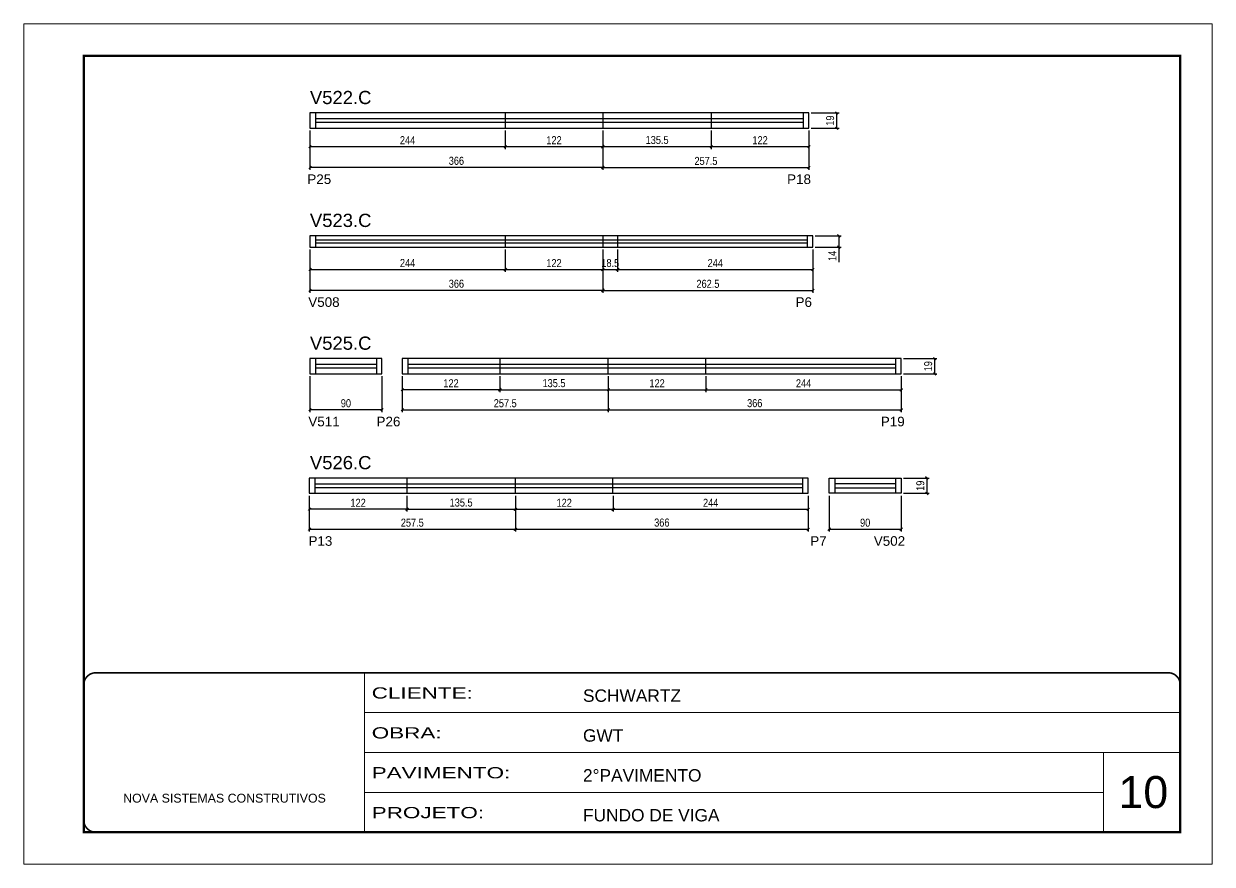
# Model space of a CAD drawing. Extents: x 3245 to 12416, y 917 to 10295.
# Drawn here: x 4844 to 6329, y 6660 to 7710 of the extents above; entities that cross this region are included whole.
import ezdxf

# ---------------------------------------------------------------- set-up
doc = ezdxf.new("R2010")
doc.units = 0
doc.linetypes.add('CONTINUO', pattern=[0])
doc.linetypes.add('DASHED', pattern=[0.75, 0.5, -0.25])
for name, color, linetype in [('5', 5, 'Continuous'), ('COTA', 241, 'Continuous'), ('NOMENCLATURA', 7, 'Continuous'), ('Painéis', 200, 'Continuous'), ('SARR_2.2x7', 40, 'Continuous'), ('SARR_EDITAR', 141, 'Continuous')]:
    doc.layers.add(name, color=color, linetype=linetype)
for name, color, linetype, lineweight in [('CARIMBO', 255, 'Continuous', 9), ('Folhas', 255, 'Continuous', 9), ('SARRAFO DE PRESSAO', 251, 'DASHED', 9)]:
    doc.layers.add(name, color=color, linetype=linetype, lineweight=lineweight)
doc.styles.add('ARIAL', font='arial.ttf')
doc.styles.add('COTA TECNICA', font='techl___.ttf', dxfattribs={"height": 10})
doc.styles.add('COTA TECNICA-50', font='techl___.ttf', dxfattribs={"height": 10})
doc.styles.get("Standard").update_dxf_attribs({"font": 'arial.ttf'})
doc.styles.add('Tecnologia', font='')
doc.styles.get('Tecnologia').set_extended_font_data('Forgotten Futurist')
doc.dimstyles.new('COTA PAINEL-50', dxfattribs={"dimtxt": 10, "dimasz": 3, "dimexe": 3, "dimexo": 3, "dimgap": 3, "dimtad": 1, "dimdec": 1, "dimzin": 12, "dimdsep": 46, "dimtxsty": 'COTA TECNICA-50', "dimblk1": 'OBLIQUE', "dimblk2": 'OBLIQUE', "dimsah": 1, "dimcen": 0.9, "dimclrd": 4, "dimclre": 4, "dimclrt": 240, "dimadec": 1, "dimazin": 3, "dimtfac": 1, "dimtdec": 1, "dimtmove": 0, "dimatfit": 3, "dimfxl": 1, "dimtolj": 1, "dimtzin": 12, "dimarcsym": 0})
doc.dimstyles.new('PAINEL', dxfattribs={"dimtxt": 10, "dimasz": 3, "dimexe": 3, "dimexo": 3, "dimgap": 3, "dimtad": 1, "dimdec": 1, "dimzin": 12, "dimdsep": 46, "dimtxsty": 'COTA TECNICA', "dimblk1": 'OBLIQUE', "dimblk2": 'OBLIQUE', "dimsah": 1, "dimcen": 0.9, "dimclrd": 4, "dimclre": 4, "dimclrt": 240, "dimadec": 1, "dimazin": 3, "dimtfac": 1, "dimtdec": 1, "dimtmove": 0, "dimatfit": 3, "dimfxl": 1, "dimtolj": 1, "dimtzin": 12, "dimarcsym": 0})

# ---------------------------------------------------------------- blocks, each defined once
blk = doc.blocks.new('9999999999')
at = {"color": 30, "linetype": 'CONTINUO'}
for p, q in [((98564.6, 34230.2), (98564.6, 34429.4)), ((98564.6, 34379.6), (99584, 34379.6)), ((98564.6, 34329.8), (99488, 34329.8)), ((99584, 34329.8), (99488, 34329.8)), ((99488, 34329.8), (99488, 34230.2)), ((98564.6, 34280), (99488, 34280))]:
    blk.add_line(p, q, dxfattribs=at)
at = {"color": 30, "linetype": 'CONTINUO', "const_width": 2}
blk.add_lwpolyline([(99584, 34230.2), (99584, 34414.4, 0.414214), (99569, 34429.4), (98229, 34429.4, 0.414214), (98214, 34414.4), (98214, 34245.2, 0.414214), (98229, 34230.2), (99584, 34230.2)], format="xyb", dxfattribs=at)
at = {"layer": 'Folhas'}
blk.add_lwpolyline([(98139, 34190.2), (99624, 34190.2), (99624, 35240.2), (98139, 35240.2)], close=True, dxfattribs=at)
at = {"layer": 'Folhas', "color": 30, "const_width": 3}
blk.add_lwpolyline([(98214, 34230.2), (99584, 34230.2), (99584, 35200.2), (98214, 35200.2)], close=True, dxfattribs=at)
at = {"color": 7, "linetype": 'Continuous', "ltscale": 5, "style": 'ARIAL'}
for s, height, p in [('SCHWARTZ', 15.48, (98837.7, 34393.1)), ('GWT', 15.48, (98837.7, 34343.3)), ('2°PAVIMENTO', 15.483, (98837.7, 34293.5)), ('NOVA SISTEMAS CONSTRUTIVOS', 11.059, (98263.2, 34267.2)), ('FUNDO DE VIGA', 15.483, (98837.7, 34243.7))]:
    blk.add_text(s, height=height, dxfattribs=at).set_placement(p)
at = {"layer": 'Folhas', "color": 7, "style": 'Tecnologia', "width": 1.5}
for s, p in [('CLIENTE:', (98573.7, 34397.2)), ('OBRA:', (98573.7, 34347.3)), ('PAVIMENTO:', (98573.7, 34297.5)), ('PROJETO:', (98573.7, 34247.7))]:
    blk.add_text(s, height=14, dxfattribs=at).set_placement(p)
blk = doc.blocks.new('_Oblique')
at = {"color": 0, "linetype": 'ByBlock', "lineweight": -2}
blk.add_line((-0.5, -0.5), (0.5, 0.5), dxfattribs=at)
blk = doc.blocks.new('*D152')
at = {"layer": 'COTA', "color": 4, "linetype": 'ByBlock', "lineweight": -2, "transparency": 16777216}
for p, q in [((5201.4, 7576.7), (5201.4, 7527.6)), ((5567.4, 7576.7), (5567.4, 7527.6)), ((5567.4, 7530.6), (5201.4, 7530.6))]:
    blk.add_line(p, q, dxfattribs=at)
at = {"layer": 'Defpoints', "color": 0, "linetype": 'ByBlock', "transparency": 16777216}
for p in [(5201.4, 7579.7), (5567.4, 7579.7), (5201.4, 7530.6)]:
    blk.add_point(p, dxfattribs=at)
at = {"layer": 'COTA', "color": 4, "linetype": 'ByBlock', "lineweight": -2, "transparency": 16777216, "xscale": 3, "yscale": 3, "zscale": 3, "rotation": 180}
blk.add_blockref('_Oblique', (5201.4, 7530.6), dxfattribs=at)
at = {"layer": 'COTA', "color": 4, "linetype": 'ByBlock', "lineweight": -2, "transparency": 16777216, "xscale": 3, "yscale": 3, "zscale": 3}
blk.add_blockref('_Oblique', (5567.4, 7530.6), dxfattribs=at)
at = {"layer": 'COTA', "color": 240, "linetype": 'ByBlock', "transparency": 16777216, "insert": (5384.4, 7538.9), "char_height": 10, "attachment_point": 5, "style": 'COTA TECNICA-50'}
blk.add_mtext('\\A1;366', dxfattribs=at)
blk = doc.blocks.new('*D153')
at = {"layer": 'COTA', "color": 4, "linetype": 'ByBlock', "lineweight": -2, "transparency": 16777216}
for p, q in [((5567.4, 7576.7), (5567.4, 7527.6)), ((5824.9, 7576.7), (5824.9, 7527.6)), ((5567.4, 7530.6), (5824.9, 7530.6))]:
    blk.add_line(p, q, dxfattribs=at)
at = {"layer": 'Defpoints', "color": 0, "linetype": 'ByBlock', "transparency": 16777216}
for p in [(5567.4, 7579.7), (5824.9, 7579.7), (5824.9, 7530.6)]:
    blk.add_point(p, dxfattribs=at)
at = {"layer": 'COTA', "color": 4, "linetype": 'ByBlock', "lineweight": -2, "transparency": 16777216, "xscale": 3, "yscale": 3, "zscale": 3, "rotation": 180}
blk.add_blockref('_Oblique', (5567.4, 7530.6), dxfattribs=at)
at = {"layer": 'COTA', "color": 4, "linetype": 'ByBlock', "lineweight": -2, "transparency": 16777216, "xscale": 3, "yscale": 3, "zscale": 3}
blk.add_blockref('_Oblique', (5824.9, 7530.6), dxfattribs=at)
at = {"layer": 'COTA', "color": 240, "linetype": 'ByBlock', "transparency": 16777216, "insert": (5696.2, 7538.7), "char_height": 10, "attachment_point": 5, "style": 'COTA TECNICA-50'}
blk.add_mtext('\\A1;257.5', dxfattribs=at)
blk = doc.blocks.new('*D154')
at = {"layer": 'COTA', "color": 4, "linetype": 'ByBlock', "lineweight": -2, "transparency": 16777216}
for p, q in [((5567.4, 7576.7), (5567.4, 7553.6)), ((5702.9, 7576.7), (5702.9, 7553.6)), ((5567.4, 7556.6), (5702.9, 7556.6))]:
    blk.add_line(p, q, dxfattribs=at)
at = {"layer": 'Defpoints', "color": 0, "linetype": 'ByBlock', "transparency": 16777216}
for p in [(5567.4, 7579.7), (5702.9, 7579.7), (5702.9, 7556.6)]:
    blk.add_point(p, dxfattribs=at)
at = {"layer": 'COTA', "color": 4, "linetype": 'ByBlock', "lineweight": -2, "transparency": 16777216, "xscale": 3, "yscale": 3, "zscale": 3, "rotation": 180}
blk.add_blockref('_Oblique', (5567.4, 7556.6), dxfattribs=at)
at = {"layer": 'COTA', "color": 4, "linetype": 'ByBlock', "lineweight": -2, "transparency": 16777216, "xscale": 3, "yscale": 3, "zscale": 3}
blk.add_blockref('_Oblique', (5702.9, 7556.6), dxfattribs=at)
at = {"layer": 'COTA', "color": 240, "linetype": 'ByBlock', "transparency": 16777216, "insert": (5635.2, 7564.9), "char_height": 10, "attachment_point": 5, "style": 'COTA TECNICA-50'}
blk.add_mtext('\\A1;135.5', dxfattribs=at)
blk = doc.blocks.new('*D155')
at = {"layer": 'COTA', "color": 4, "linetype": 'ByBlock', "lineweight": -2, "transparency": 16777216}
for p, q in [((5702.9, 7576.7), (5702.9, 7553.6)), ((5824.9, 7576.7), (5824.9, 7553.6)), ((5702.9, 7556.6), (5824.9, 7556.6))]:
    blk.add_line(p, q, dxfattribs=at)
at = {"layer": 'Defpoints', "color": 0, "linetype": 'ByBlock', "transparency": 16777216}
for p in [(5702.9, 7579.7), (5824.9, 7579.7), (5824.9, 7556.6)]:
    blk.add_point(p, dxfattribs=at)
at = {"layer": 'COTA', "color": 4, "linetype": 'ByBlock', "lineweight": -2, "transparency": 16777216, "xscale": 3, "yscale": 3, "zscale": 3, "rotation": 180}
blk.add_blockref('_Oblique', (5702.9, 7556.6), dxfattribs=at)
at = {"layer": 'COTA', "color": 4, "linetype": 'ByBlock', "lineweight": -2, "transparency": 16777216, "xscale": 3, "yscale": 3, "zscale": 3}
blk.add_blockref('_Oblique', (5824.9, 7556.6), dxfattribs=at)
at = {"layer": 'COTA', "color": 240, "linetype": 'ByBlock', "transparency": 16777216, "insert": (5763.9, 7564.7), "char_height": 10, "attachment_point": 5, "style": 'COTA TECNICA-50'}
blk.add_mtext('\\A1;122', dxfattribs=at)
blk = doc.blocks.new('*D156')
at = {"layer": 'COTA', "color": 4, "lineweight": -2, "transparency": 16777216}
for p, q in [((5827.9, 7598.7), (5862.5, 7598.7)), ((5859.5, 7598.7), (5859.5, 7579.7)), ((5827.9, 7579.7), (5862.5, 7579.7))]:
    blk.add_line(p, q, dxfattribs=at)
at = {"layer": 'Defpoints', "color": 0, "transparency": 16777216}
for p in [(5824.9, 7598.7), (5824.9, 7579.7), (5859.5, 7579.7)]:
    blk.add_point(p, dxfattribs=at)
at = {"layer": 'COTA', "color": 4, "lineweight": -2, "transparency": 16777216, "xscale": 3, "yscale": 3, "zscale": 3}
for p, rotation in [((5859.5, 7598.7), 90), ((5859.5, 7579.7), 270)]:
    blk.add_blockref('_Oblique', p, dxfattribs=dict(at, rotation=rotation))
at = {"layer": 'COTA', "color": 240, "transparency": 16777216, "insert": (5851.4, 7589.2), "char_height": 10, "attachment_point": 5, "rotation": 90, "style": 'COTA TECNICA'}
blk.add_mtext('\\A1;19', dxfattribs=at)
blk = doc.blocks.new('*D157')
at = {"layer": 'COTA', "color": 4, "lineweight": -2, "transparency": 16777216}
for p, q in [((5201.4, 7576.7), (5201.4, 7553.6)), ((5445.4, 7576.7), (5445.4, 7553.6)), ((5201.4, 7556.6), (5445.4, 7556.6))]:
    blk.add_line(p, q, dxfattribs=at)
at = {"layer": 'Defpoints', "color": 0, "transparency": 16777216}
for p in [(5201.4, 7579.7), (5445.4, 7579.7), (5445.4, 7556.6)]:
    blk.add_point(p, dxfattribs=at)
at = {"layer": 'COTA', "color": 4, "lineweight": -2, "transparency": 16777216, "xscale": 3, "yscale": 3, "zscale": 3, "rotation": 180}
blk.add_blockref('_Oblique', (5201.4, 7556.6), dxfattribs=at)
at = {"layer": 'COTA', "color": 4, "lineweight": -2, "transparency": 16777216, "xscale": 3, "yscale": 3, "zscale": 3}
blk.add_blockref('_Oblique', (5445.4, 7556.6), dxfattribs=at)
at = {"layer": 'COTA', "color": 240, "transparency": 16777216, "insert": (5323.4, 7564.7), "char_height": 10, "attachment_point": 5, "style": 'COTA TECNICA'}
blk.add_mtext('\\A1;244', dxfattribs=at)
blk = doc.blocks.new('*D158')
at = {"layer": 'COTA', "color": 4, "lineweight": -2, "transparency": 16777216}
for p, q in [((5445.4, 7576.7), (5445.4, 7553.6)), ((5567.4, 7576.7), (5567.4, 7553.6)), ((5445.4, 7556.6), (5567.4, 7556.6))]:
    blk.add_line(p, q, dxfattribs=at)
at = {"layer": 'Defpoints', "color": 0, "transparency": 16777216}
for p in [(5445.4, 7579.7), (5567.4, 7579.7), (5567.4, 7556.6)]:
    blk.add_point(p, dxfattribs=at)
at = {"layer": 'COTA', "color": 4, "lineweight": -2, "transparency": 16777216, "xscale": 3, "yscale": 3, "zscale": 3, "rotation": 180}
blk.add_blockref('_Oblique', (5445.4, 7556.6), dxfattribs=at)
at = {"layer": 'COTA', "color": 4, "lineweight": -2, "transparency": 16777216, "xscale": 3, "yscale": 3, "zscale": 3}
blk.add_blockref('_Oblique', (5567.4, 7556.6), dxfattribs=at)
at = {"layer": 'COTA', "color": 240, "transparency": 16777216, "insert": (5506.4, 7564.7), "char_height": 10, "attachment_point": 5, "style": 'COTA TECNICA'}
blk.add_mtext('\\A1;122', dxfattribs=at)
blk = doc.blocks.new('*D162')
at = {"layer": 'COTA', "color": 4, "linetype": 'ByBlock', "lineweight": -2, "transparency": 16777216}
for p, q in [((5201.4, 7428.2), (5201.4, 7374.1)), ((5567.4, 7428.2), (5567.4, 7374.1)), ((5567.4, 7377.1), (5201.4, 7377.1))]:
    blk.add_line(p, q, dxfattribs=at)
at = {"layer": 'Defpoints', "color": 0, "linetype": 'ByBlock', "transparency": 16777216}
for p in [(5201.4, 7431.2), (5567.4, 7431.2), (5201.4, 7377.1)]:
    blk.add_point(p, dxfattribs=at)
at = {"layer": 'COTA', "color": 4, "linetype": 'ByBlock', "lineweight": -2, "transparency": 16777216, "xscale": 3, "yscale": 3, "zscale": 3, "rotation": 180}
blk.add_blockref('_Oblique', (5201.4, 7377.1), dxfattribs=at)
at = {"layer": 'COTA', "color": 4, "linetype": 'ByBlock', "lineweight": -2, "transparency": 16777216, "xscale": 3, "yscale": 3, "zscale": 3}
blk.add_blockref('_Oblique', (5567.4, 7377.1), dxfattribs=at)
at = {"layer": 'COTA', "color": 240, "linetype": 'ByBlock', "transparency": 16777216, "insert": (5384.4, 7385.3), "char_height": 10, "attachment_point": 5, "style": 'COTA TECNICA-50'}
blk.add_mtext('\\A1;366', dxfattribs=at)
blk = doc.blocks.new('*D163')
at = {"layer": 'COTA', "color": 4, "linetype": 'ByBlock', "lineweight": -2, "transparency": 16777216}
for p, q in [((5567.4, 7428.2), (5567.4, 7374.1)), ((5829.9, 7428.2), (5829.9, 7374.1)), ((5567.4, 7377.1), (5829.9, 7377.1))]:
    blk.add_line(p, q, dxfattribs=at)
at = {"layer": 'Defpoints', "color": 0, "linetype": 'ByBlock', "transparency": 16777216}
for p in [(5567.4, 7431.2), (5829.9, 7431.2), (5829.9, 7377.1)]:
    blk.add_point(p, dxfattribs=at)
at = {"layer": 'COTA', "color": 4, "linetype": 'ByBlock', "lineweight": -2, "transparency": 16777216, "xscale": 3, "yscale": 3, "zscale": 3, "rotation": 180}
blk.add_blockref('_Oblique', (5567.4, 7377.1), dxfattribs=at)
at = {"layer": 'COTA', "color": 4, "linetype": 'ByBlock', "lineweight": -2, "transparency": 16777216, "xscale": 3, "yscale": 3, "zscale": 3}
blk.add_blockref('_Oblique', (5829.9, 7377.1), dxfattribs=at)
at = {"layer": 'COTA', "color": 240, "linetype": 'ByBlock', "transparency": 16777216, "insert": (5698.7, 7385.2), "char_height": 10, "attachment_point": 5, "style": 'COTA TECNICA-50'}
blk.add_mtext('\\A1;262.5', dxfattribs=at)
blk = doc.blocks.new('*D159')
at = {"layer": 'COTA', "color": 4, "linetype": 'ByBlock', "lineweight": -2, "transparency": 16777216}
for p, q in [((5567.4, 7428.2), (5567.4, 7400.1)), ((5585.9, 7428.2), (5585.9, 7400.1)), ((5567.4, 7403.1), (5585.9, 7403.1))]:
    blk.add_line(p, q, dxfattribs=at)
at = {"layer": 'Defpoints', "color": 0, "linetype": 'ByBlock', "transparency": 16777216}
for p in [(5567.4, 7431.2), (5585.9, 7431.2), (5585.9, 7403.1)]:
    blk.add_point(p, dxfattribs=at)
at = {"layer": 'COTA', "color": 4, "linetype": 'ByBlock', "lineweight": -2, "transparency": 16777216, "xscale": 3, "yscale": 3, "zscale": 3, "rotation": 180}
blk.add_blockref('_Oblique', (5567.4, 7403.1), dxfattribs=at)
at = {"layer": 'COTA', "color": 4, "linetype": 'ByBlock', "lineweight": -2, "transparency": 16777216, "xscale": 3, "yscale": 3, "zscale": 3}
blk.add_blockref('_Oblique', (5585.9, 7403.1), dxfattribs=at)
at = {"layer": 'COTA', "color": 240, "linetype": 'ByBlock', "transparency": 16777216, "insert": (5576.7, 7411.2), "char_height": 10, "attachment_point": 5, "style": 'COTA TECNICA-50'}
blk.add_mtext('\\A1;18.5', dxfattribs=at)
blk = doc.blocks.new('*D160')
at = {"layer": 'COTA', "color": 4, "linetype": 'ByBlock', "lineweight": -2, "transparency": 16777216}
for p, q in [((5585.9, 7428.2), (5585.9, 7400.1)), ((5829.9, 7428.2), (5829.9, 7400.1)), ((5585.9, 7403.1), (5829.9, 7403.1))]:
    blk.add_line(p, q, dxfattribs=at)
at = {"layer": 'Defpoints', "color": 0, "linetype": 'ByBlock', "transparency": 16777216}
for p in [(5585.9, 7431.2), (5829.9, 7431.2), (5829.9, 7403.1)]:
    blk.add_point(p, dxfattribs=at)
at = {"layer": 'COTA', "color": 4, "linetype": 'ByBlock', "lineweight": -2, "transparency": 16777216, "xscale": 3, "yscale": 3, "zscale": 3, "rotation": 180}
blk.add_blockref('_Oblique', (5585.9, 7403.1), dxfattribs=at)
at = {"layer": 'COTA', "color": 4, "linetype": 'ByBlock', "lineweight": -2, "transparency": 16777216, "xscale": 3, "yscale": 3, "zscale": 3}
blk.add_blockref('_Oblique', (5829.9, 7403.1), dxfattribs=at)
at = {"layer": 'COTA', "color": 240, "linetype": 'ByBlock', "transparency": 16777216, "insert": (5707.9, 7411.2), "char_height": 10, "attachment_point": 5, "style": 'COTA TECNICA-50'}
blk.add_mtext('\\A1;244', dxfattribs=at)
blk = doc.blocks.new('*D161')
at = {"layer": 'COTA', "color": 4, "lineweight": -2, "transparency": 16777216}
for p, q in [((5832.9, 7445.2), (5865.3, 7445.2)), ((5862.3, 7445.2), (5862.3, 7431.2)), ((5832.9, 7431.2), (5865.3, 7431.2)), ((5862.3, 7431.2), (5862.3, 7412.1))]:
    blk.add_line(p, q, dxfattribs=at)
at = {"layer": 'Defpoints', "color": 0, "transparency": 16777216}
for p in [(5829.9, 7445.2), (5829.9, 7431.2), (5862.3, 7431.2)]:
    blk.add_point(p, dxfattribs=at)
at = {"layer": 'COTA', "color": 4, "lineweight": -2, "transparency": 16777216, "xscale": 3, "yscale": 3, "zscale": 3}
for p, rotation in [((5862.3, 7445.2), 90), ((5862.3, 7431.2), 270)]:
    blk.add_blockref('_Oblique', p, dxfattribs=dict(at, rotation=rotation))
at = {"layer": 'COTA', "color": 240, "transparency": 16777216, "insert": (5854.2, 7420.1), "char_height": 10, "attachment_point": 5, "rotation": 90, "style": 'COTA TECNICA'}
blk.add_mtext('\\A1;14', dxfattribs=at)
blk = doc.blocks.new('*D164')
at = {"layer": 'COTA', "color": 4, "lineweight": -2, "transparency": 16777216}
for p, q in [((5201.4, 7428.2), (5201.4, 7400.1)), ((5445.4, 7428.2), (5445.4, 7400.1)), ((5201.4, 7403.1), (5445.4, 7403.1))]:
    blk.add_line(p, q, dxfattribs=at)
at = {"layer": 'Defpoints', "color": 0, "transparency": 16777216}
for p in [(5201.4, 7431.2), (5445.4, 7431.2), (5445.4, 7403.1)]:
    blk.add_point(p, dxfattribs=at)
at = {"layer": 'COTA', "color": 4, "lineweight": -2, "transparency": 16777216, "xscale": 3, "yscale": 3, "zscale": 3, "rotation": 180}
blk.add_blockref('_Oblique', (5201.4, 7403.1), dxfattribs=at)
at = {"layer": 'COTA', "color": 4, "lineweight": -2, "transparency": 16777216, "xscale": 3, "yscale": 3, "zscale": 3}
blk.add_blockref('_Oblique', (5445.4, 7403.1), dxfattribs=at)
at = {"layer": 'COTA', "color": 240, "transparency": 16777216, "insert": (5323.4, 7411.2), "char_height": 10, "attachment_point": 5, "style": 'COTA TECNICA'}
blk.add_mtext('\\A1;244', dxfattribs=at)
blk = doc.blocks.new('*D165')
at = {"layer": 'COTA', "color": 4, "lineweight": -2, "transparency": 16777216}
for p, q in [((5445.4, 7428.2), (5445.4, 7400.1)), ((5567.4, 7428.2), (5567.4, 7400.1)), ((5445.4, 7403.1), (5567.4, 7403.1))]:
    blk.add_line(p, q, dxfattribs=at)
at = {"layer": 'Defpoints', "color": 0, "transparency": 16777216}
for p in [(5445.4, 7431.2), (5567.4, 7431.2), (5567.4, 7403.1)]:
    blk.add_point(p, dxfattribs=at)
at = {"layer": 'COTA', "color": 4, "lineweight": -2, "transparency": 16777216, "xscale": 3, "yscale": 3, "zscale": 3, "rotation": 180}
blk.add_blockref('_Oblique', (5445.4, 7403.1), dxfattribs=at)
at = {"layer": 'COTA', "color": 4, "lineweight": -2, "transparency": 16777216, "xscale": 3, "yscale": 3, "zscale": 3}
blk.add_blockref('_Oblique', (5567.4, 7403.1), dxfattribs=at)
at = {"layer": 'COTA', "color": 240, "transparency": 16777216, "insert": (5506.4, 7411.2), "char_height": 10, "attachment_point": 5, "style": 'COTA TECNICA'}
blk.add_mtext('\\A1;122', dxfattribs=at)
blk = doc.blocks.new('*D169')
at = {"layer": 'COTA', "color": 4, "linetype": 'ByBlock', "lineweight": -2, "transparency": 16777216}
for p, q in [((5201.4, 7269.8), (5201.4, 7224.9)), ((5291.4, 7269.8), (5291.4, 7224.9)), ((5291.4, 7227.9), (5201.4, 7227.9))]:
    blk.add_line(p, q, dxfattribs=at)
at = {"layer": 'Defpoints', "color": 0, "linetype": 'ByBlock', "transparency": 16777216}
for p in [(5201.4, 7272.8), (5291.4, 7272.8), (5201.4, 7227.9)]:
    blk.add_point(p, dxfattribs=at)
at = {"layer": 'COTA', "color": 4, "linetype": 'ByBlock', "lineweight": -2, "transparency": 16777216, "xscale": 3, "yscale": 3, "zscale": 3, "rotation": 180}
blk.add_blockref('_Oblique', (5201.4, 7227.9), dxfattribs=at)
at = {"layer": 'COTA', "color": 4, "linetype": 'ByBlock', "lineweight": -2, "transparency": 16777216, "xscale": 3, "yscale": 3, "zscale": 3}
blk.add_blockref('_Oblique', (5291.4, 7227.9), dxfattribs=at)
at = {"layer": 'COTA', "color": 240, "linetype": 'ByBlock', "transparency": 16777216, "insert": (5246.4, 7236), "char_height": 10, "attachment_point": 5, "style": 'COTA TECNICA-50'}
blk.add_mtext('\\A1;90', dxfattribs=at)
blk = doc.blocks.new('*D168')
at = {"layer": 'COTA', "color": 4, "linetype": 'ByBlock', "lineweight": -2, "transparency": 16777216}
for p, q in [((5316.7, 7269.8), (5316.7, 7249.9)), ((5438.7, 7269.8), (5438.7, 7249.9)), ((5438.7, 7252.9), (5316.7, 7252.9))]:
    blk.add_line(p, q, dxfattribs=at)
at = {"layer": 'Defpoints', "color": 0, "linetype": 'ByBlock', "transparency": 16777216}
for p in [(5316.7, 7272.8), (5438.7, 7272.8), (5316.7, 7252.9)]:
    blk.add_point(p, dxfattribs=at)
at = {"layer": 'COTA', "color": 4, "linetype": 'ByBlock', "lineweight": -2, "transparency": 16777216, "xscale": 3, "yscale": 3, "zscale": 3, "rotation": 180}
blk.add_blockref('_Oblique', (5316.7, 7252.9), dxfattribs=at)
at = {"layer": 'COTA', "color": 4, "linetype": 'ByBlock', "lineweight": -2, "transparency": 16777216, "xscale": 3, "yscale": 3, "zscale": 3}
blk.add_blockref('_Oblique', (5438.7, 7252.9), dxfattribs=at)
at = {"layer": 'COTA', "color": 240, "linetype": 'ByBlock', "transparency": 16777216, "insert": (5377.7, 7261), "char_height": 10, "attachment_point": 5, "style": 'COTA TECNICA-50'}
blk.add_mtext('\\A1;122', dxfattribs=at)
blk = doc.blocks.new('*D170')
at = {"layer": 'COTA', "color": 4, "linetype": 'ByBlock', "lineweight": -2, "transparency": 16777216}
for p, q in [((5438.7, 7269.8), (5438.7, 7249.9)), ((5574.2, 7269.8), (5574.2, 7249.9)), ((5438.7, 7252.9), (5574.2, 7252.9))]:
    blk.add_line(p, q, dxfattribs=at)
at = {"layer": 'Defpoints', "color": 0, "linetype": 'ByBlock', "transparency": 16777216}
for p in [(5438.7, 7272.8), (5574.2, 7272.8), (5574.2, 7252.9)]:
    blk.add_point(p, dxfattribs=at)
at = {"layer": 'COTA', "color": 4, "linetype": 'ByBlock', "lineweight": -2, "transparency": 16777216, "xscale": 3, "yscale": 3, "zscale": 3, "rotation": 180}
blk.add_blockref('_Oblique', (5438.7, 7252.9), dxfattribs=at)
at = {"layer": 'COTA', "color": 4, "linetype": 'ByBlock', "lineweight": -2, "transparency": 16777216, "xscale": 3, "yscale": 3, "zscale": 3}
blk.add_blockref('_Oblique', (5574.2, 7252.9), dxfattribs=at)
at = {"layer": 'COTA', "color": 240, "linetype": 'ByBlock', "transparency": 16777216, "insert": (5506.4, 7261.1), "char_height": 10, "attachment_point": 5, "style": 'COTA TECNICA-50'}
blk.add_mtext('\\A1;135.5', dxfattribs=at)
blk = doc.blocks.new('*D171')
at = {"layer": 'COTA', "color": 4, "linetype": 'ByBlock', "lineweight": -2, "transparency": 16777216}
for p, q in [((5574.2, 7269.8), (5574.2, 7224.9)), ((5940.2, 7269.8), (5940.2, 7224.9)), ((5574.2, 7227.9), (5940.2, 7227.9))]:
    blk.add_line(p, q, dxfattribs=at)
at = {"layer": 'Defpoints', "color": 0, "linetype": 'ByBlock', "transparency": 16777216}
for p in [(5574.2, 7272.8), (5940.2, 7272.8), (5940.2, 7227.9)]:
    blk.add_point(p, dxfattribs=at)
at = {"layer": 'COTA', "color": 4, "linetype": 'ByBlock', "lineweight": -2, "transparency": 16777216, "xscale": 3, "yscale": 3, "zscale": 3, "rotation": 180}
blk.add_blockref('_Oblique', (5574.2, 7227.9), dxfattribs=at)
at = {"layer": 'COTA', "color": 4, "linetype": 'ByBlock', "lineweight": -2, "transparency": 16777216, "xscale": 3, "yscale": 3, "zscale": 3}
blk.add_blockref('_Oblique', (5940.2, 7227.9), dxfattribs=at)
at = {"layer": 'COTA', "color": 240, "linetype": 'ByBlock', "transparency": 16777216, "insert": (5757.2, 7236.1), "char_height": 10, "attachment_point": 5, "style": 'COTA TECNICA-50'}
blk.add_mtext('\\A1;366', dxfattribs=at)
blk = doc.blocks.new('*D172')
at = {"layer": 'COTA', "color": 4, "lineweight": -2, "transparency": 16777216}
for p, q in [((5943.2, 7291.8), (5984.9, 7291.8)), ((5981.9, 7291.8), (5981.9, 7272.8)), ((5943.2, 7272.8), (5984.9, 7272.8))]:
    blk.add_line(p, q, dxfattribs=at)
at = {"layer": 'Defpoints', "color": 0, "transparency": 16777216}
for p in [(5940.2, 7291.8), (5940.2, 7272.8), (5981.9, 7272.8)]:
    blk.add_point(p, dxfattribs=at)
at = {"layer": 'COTA', "color": 4, "lineweight": -2, "transparency": 16777216, "xscale": 3, "yscale": 3, "zscale": 3}
for p, rotation in [((5981.9, 7291.8), 90), ((5981.9, 7272.8), 270)]:
    blk.add_blockref('_Oblique', p, dxfattribs=dict(at, rotation=rotation))
at = {"layer": 'COTA', "color": 240, "transparency": 16777216, "insert": (5973.9, 7282.3), "char_height": 10, "attachment_point": 5, "rotation": 90, "style": 'COTA TECNICA'}
blk.add_mtext('\\A1;19', dxfattribs=at)
blk = doc.blocks.new('*D173')
at = {"layer": 'COTA', "color": 4, "linetype": 'ByBlock', "lineweight": -2, "transparency": 16777216}
for p, q in [((5850.2, 7120.5), (5850.2, 7075.7)), ((5940.2, 7120.5), (5940.2, 7075.7)), ((5850.2, 7078.7), (5940.2, 7078.7))]:
    blk.add_line(p, q, dxfattribs=at)
at = {"layer": 'Defpoints', "color": 0, "linetype": 'ByBlock', "transparency": 16777216}
for p in [(5850.2, 7123.5), (5940.2, 7123.5), (5940.2, 7078.7)]:
    blk.add_point(p, dxfattribs=at)
at = {"layer": 'COTA', "color": 4, "linetype": 'ByBlock', "lineweight": -2, "transparency": 16777216, "xscale": 3, "yscale": 3, "zscale": 3, "rotation": 180}
blk.add_blockref('_Oblique', (5850.2, 7078.7), dxfattribs=at)
at = {"layer": 'COTA', "color": 4, "linetype": 'ByBlock', "lineweight": -2, "transparency": 16777216, "xscale": 3, "yscale": 3, "zscale": 3}
blk.add_blockref('_Oblique', (5940.2, 7078.7), dxfattribs=at)
at = {"layer": 'COTA', "color": 240, "linetype": 'ByBlock', "transparency": 16777216, "insert": (5895.2, 7086.8), "char_height": 10, "attachment_point": 5, "style": 'COTA TECNICA-50'}
blk.add_mtext('\\A1;90', dxfattribs=at)
blk = doc.blocks.new('*D174')
at = {"layer": 'COTA', "color": 4, "lineweight": -2, "transparency": 16777216}
for p, q in [((5943.2, 7142.5), (5975.2, 7142.5)), ((5972.2, 7142.5), (5972.2, 7123.5)), ((5943.2, 7123.5), (5975.2, 7123.5))]:
    blk.add_line(p, q, dxfattribs=at)
at = {"layer": 'Defpoints', "color": 0, "transparency": 16777216}
for p in [(5940.2, 7142.5), (5940.2, 7123.5), (5972.2, 7123.5)]:
    blk.add_point(p, dxfattribs=at)
at = {"layer": 'COTA', "color": 4, "lineweight": -2, "transparency": 16777216, "xscale": 3, "yscale": 3, "zscale": 3}
for p, rotation in [((5972.2, 7142.5), 90), ((5972.2, 7123.5), 270)]:
    blk.add_blockref('_Oblique', p, dxfattribs=dict(at, rotation=rotation))
at = {"layer": 'COTA', "color": 240, "transparency": 16777216, "insert": (5964.1, 7133), "char_height": 10, "attachment_point": 5, "rotation": 90, "style": 'COTA TECNICA'}
blk.add_mtext('\\A1;19', dxfattribs=at)
blk = doc.blocks.new('*D175')
at = {"layer": 'COTA', "color": 4, "lineweight": -2, "transparency": 16777216}
for p, q in [((5316.7, 7269.8), (5316.7, 7224.9)), ((5574.2, 7269.8), (5574.2, 7224.9)), ((5316.7, 7227.9), (5574.2, 7227.9))]:
    blk.add_line(p, q, dxfattribs=at)
at = {"layer": 'Defpoints', "color": 0, "transparency": 16777216}
for p in [(5316.7, 7272.8), (5574.2, 7272.8), (5574.2, 7227.9)]:
    blk.add_point(p, dxfattribs=at)
at = {"layer": 'COTA', "color": 4, "lineweight": -2, "transparency": 16777216, "xscale": 3, "yscale": 3, "zscale": 3, "rotation": 180}
blk.add_blockref('_Oblique', (5316.7, 7227.9), dxfattribs=at)
at = {"layer": 'COTA', "color": 4, "lineweight": -2, "transparency": 16777216, "xscale": 3, "yscale": 3, "zscale": 3}
blk.add_blockref('_Oblique', (5574.2, 7227.9), dxfattribs=at)
at = {"layer": 'COTA', "color": 240, "transparency": 16777216, "insert": (5445.4, 7236), "char_height": 10, "attachment_point": 5, "style": 'COTA TECNICA'}
blk.add_mtext('\\A1;257.5', dxfattribs=at)
blk = doc.blocks.new('*D176')
at = {"layer": 'COTA', "color": 4, "lineweight": -2, "transparency": 16777216}
for p, q in [((5574.2, 7269.8), (5574.2, 7249.9)), ((5696.2, 7269.8), (5696.2, 7249.9)), ((5574.2, 7252.9), (5696.2, 7252.9))]:
    blk.add_line(p, q, dxfattribs=at)
at = {"layer": 'Defpoints', "color": 0, "transparency": 16777216}
for p in [(5574.2, 7272.8), (5696.2, 7272.8), (5696.2, 7252.9)]:
    blk.add_point(p, dxfattribs=at)
at = {"layer": 'COTA', "color": 4, "lineweight": -2, "transparency": 16777216, "xscale": 3, "yscale": 3, "zscale": 3, "rotation": 180}
blk.add_blockref('_Oblique', (5574.2, 7252.9), dxfattribs=at)
at = {"layer": 'COTA', "color": 4, "lineweight": -2, "transparency": 16777216, "xscale": 3, "yscale": 3, "zscale": 3}
blk.add_blockref('_Oblique', (5696.2, 7252.9), dxfattribs=at)
at = {"layer": 'COTA', "color": 240, "transparency": 16777216, "insert": (5635.2, 7261), "char_height": 10, "attachment_point": 5, "style": 'COTA TECNICA'}
blk.add_mtext('\\A1;122', dxfattribs=at)
blk = doc.blocks.new('*D177')
at = {"layer": 'COTA', "color": 4, "lineweight": -2, "transparency": 16777216}
for p, q in [((5696.2, 7269.8), (5696.2, 7249.9)), ((5940.2, 7269.8), (5940.2, 7249.9)), ((5696.2, 7252.9), (5940.2, 7252.9))]:
    blk.add_line(p, q, dxfattribs=at)
at = {"layer": 'Defpoints', "color": 0, "transparency": 16777216}
for p in [(5696.2, 7272.8), (5940.2, 7272.8), (5940.2, 7252.9)]:
    blk.add_point(p, dxfattribs=at)
at = {"layer": 'COTA', "color": 4, "lineweight": -2, "transparency": 16777216, "xscale": 3, "yscale": 3, "zscale": 3, "rotation": 180}
blk.add_blockref('_Oblique', (5696.2, 7252.9), dxfattribs=at)
at = {"layer": 'COTA', "color": 4, "lineweight": -2, "transparency": 16777216, "xscale": 3, "yscale": 3, "zscale": 3}
blk.add_blockref('_Oblique', (5940.2, 7252.9), dxfattribs=at)
at = {"layer": 'COTA', "color": 240, "transparency": 16777216, "insert": (5818.2, 7261), "char_height": 10, "attachment_point": 5, "style": 'COTA TECNICA'}
blk.add_mtext('\\A1;244', dxfattribs=at)
blk = doc.blocks.new('*D178')
at = {"layer": 'COTA', "color": 4, "linetype": 'ByBlock', "lineweight": -2, "transparency": 16777216}
for p, q in [((5200.6, 7120.5), (5200.6, 7100.7)), ((5322.6, 7120.5), (5322.6, 7100.7)), ((5322.6, 7103.7), (5200.6, 7103.7))]:
    blk.add_line(p, q, dxfattribs=at)
at = {"layer": 'Defpoints', "color": 0, "linetype": 'ByBlock', "transparency": 16777216}
for p in [(5200.6, 7123.5), (5322.6, 7123.5), (5200.6, 7103.7)]:
    blk.add_point(p, dxfattribs=at)
at = {"layer": 'COTA', "color": 4, "linetype": 'ByBlock', "lineweight": -2, "transparency": 16777216, "xscale": 3, "yscale": 3, "zscale": 3, "rotation": 180}
blk.add_blockref('_Oblique', (5200.6, 7103.7), dxfattribs=at)
at = {"layer": 'COTA', "color": 4, "linetype": 'ByBlock', "lineweight": -2, "transparency": 16777216, "xscale": 3, "yscale": 3, "zscale": 3}
blk.add_blockref('_Oblique', (5322.6, 7103.7), dxfattribs=at)
at = {"layer": 'COTA', "color": 240, "linetype": 'ByBlock', "transparency": 16777216, "insert": (5261.6, 7111.7), "char_height": 10, "attachment_point": 5, "style": 'COTA TECNICA-50'}
blk.add_mtext('\\A1;122', dxfattribs=at)
blk = doc.blocks.new('*D182')
at = {"layer": 'COTA', "color": 4, "linetype": 'ByBlock', "lineweight": -2, "transparency": 16777216}
for p, q in [((5322.6, 7120.5), (5322.6, 7100.7)), ((5458.1, 7120.5), (5458.1, 7100.7)), ((5322.6, 7103.7), (5458.1, 7103.7))]:
    blk.add_line(p, q, dxfattribs=at)
at = {"layer": 'Defpoints', "color": 0, "linetype": 'ByBlock', "transparency": 16777216}
for p in [(5322.6, 7123.5), (5458.1, 7123.5), (5458.1, 7103.7)]:
    blk.add_point(p, dxfattribs=at)
at = {"layer": 'COTA', "color": 4, "linetype": 'ByBlock', "lineweight": -2, "transparency": 16777216, "xscale": 3, "yscale": 3, "zscale": 3, "rotation": 180}
blk.add_blockref('_Oblique', (5322.6, 7103.7), dxfattribs=at)
at = {"layer": 'COTA', "color": 4, "linetype": 'ByBlock', "lineweight": -2, "transparency": 16777216, "xscale": 3, "yscale": 3, "zscale": 3}
blk.add_blockref('_Oblique', (5458.1, 7103.7), dxfattribs=at)
at = {"layer": 'COTA', "color": 240, "linetype": 'ByBlock', "transparency": 16777216, "insert": (5390.3, 7111.9), "char_height": 10, "attachment_point": 5, "style": 'COTA TECNICA-50'}
blk.add_mtext('\\A1;135.5', dxfattribs=at)
blk = doc.blocks.new('*D183')
at = {"layer": 'COTA', "color": 4, "linetype": 'ByBlock', "lineweight": -2, "transparency": 16777216}
for p, q in [((5458.1, 7120.5), (5458.1, 7075.7)), ((5824.1, 7120.5), (5824.1, 7075.7)), ((5458.1, 7078.7), (5824.1, 7078.7))]:
    blk.add_line(p, q, dxfattribs=at)
at = {"layer": 'Defpoints', "color": 0, "linetype": 'ByBlock', "transparency": 16777216}
for p in [(5458.1, 7123.5), (5824.1, 7123.5), (5824.1, 7078.7)]:
    blk.add_point(p, dxfattribs=at)
at = {"layer": 'COTA', "color": 4, "linetype": 'ByBlock', "lineweight": -2, "transparency": 16777216, "xscale": 3, "yscale": 3, "zscale": 3, "rotation": 180}
blk.add_blockref('_Oblique', (5458.1, 7078.7), dxfattribs=at)
at = {"layer": 'COTA', "color": 4, "linetype": 'ByBlock', "lineweight": -2, "transparency": 16777216, "xscale": 3, "yscale": 3, "zscale": 3}
blk.add_blockref('_Oblique', (5824.1, 7078.7), dxfattribs=at)
at = {"layer": 'COTA', "color": 240, "linetype": 'ByBlock', "transparency": 16777216, "insert": (5641.1, 7086.9), "char_height": 10, "attachment_point": 5, "style": 'COTA TECNICA-50'}
blk.add_mtext('\\A1;366', dxfattribs=at)
blk = doc.blocks.new('*D179')
at = {"layer": 'COTA', "color": 4, "lineweight": -2, "transparency": 16777216}
for p, q in [((5200.6, 7120.5), (5200.6, 7075.7)), ((5458.1, 7120.5), (5458.1, 7075.7)), ((5200.6, 7078.7), (5458.1, 7078.7))]:
    blk.add_line(p, q, dxfattribs=at)
at = {"layer": 'Defpoints', "color": 0, "transparency": 16777216}
for p in [(5200.6, 7123.5), (5458.1, 7123.5), (5458.1, 7078.7)]:
    blk.add_point(p, dxfattribs=at)
at = {"layer": 'COTA', "color": 4, "lineweight": -2, "transparency": 16777216, "xscale": 3, "yscale": 3, "zscale": 3, "rotation": 180}
blk.add_blockref('_Oblique', (5200.6, 7078.7), dxfattribs=at)
at = {"layer": 'COTA', "color": 4, "lineweight": -2, "transparency": 16777216, "xscale": 3, "yscale": 3, "zscale": 3}
blk.add_blockref('_Oblique', (5458.1, 7078.7), dxfattribs=at)
at = {"layer": 'COTA', "color": 240, "transparency": 16777216, "insert": (5329.3, 7086.8), "char_height": 10, "attachment_point": 5, "style": 'COTA TECNICA'}
blk.add_mtext('\\A1;257.5', dxfattribs=at)
blk = doc.blocks.new('*D180')
at = {"layer": 'COTA', "color": 4, "lineweight": -2, "transparency": 16777216}
for p, q in [((5458.1, 7120.5), (5458.1, 7100.7)), ((5580.1, 7120.5), (5580.1, 7100.7)), ((5458.1, 7103.7), (5580.1, 7103.7))]:
    blk.add_line(p, q, dxfattribs=at)
at = {"layer": 'Defpoints', "color": 0, "transparency": 16777216}
for p in [(5458.1, 7123.5), (5580.1, 7123.5), (5580.1, 7103.7)]:
    blk.add_point(p, dxfattribs=at)
at = {"layer": 'COTA', "color": 4, "lineweight": -2, "transparency": 16777216, "xscale": 3, "yscale": 3, "zscale": 3, "rotation": 180}
blk.add_blockref('_Oblique', (5458.1, 7103.7), dxfattribs=at)
at = {"layer": 'COTA', "color": 4, "lineweight": -2, "transparency": 16777216, "xscale": 3, "yscale": 3, "zscale": 3}
blk.add_blockref('_Oblique', (5580.1, 7103.7), dxfattribs=at)
at = {"layer": 'COTA', "color": 240, "transparency": 16777216, "insert": (5519.1, 7111.7), "char_height": 10, "attachment_point": 5, "style": 'COTA TECNICA'}
blk.add_mtext('\\A1;122', dxfattribs=at)
blk = doc.blocks.new('*D181')
at = {"layer": 'COTA', "color": 4, "lineweight": -2, "transparency": 16777216}
for p, q in [((5580.1, 7120.5), (5580.1, 7100.7)), ((5824.1, 7120.5), (5824.1, 7100.7)), ((5580.1, 7103.7), (5824.1, 7103.7))]:
    blk.add_line(p, q, dxfattribs=at)
at = {"layer": 'Defpoints', "color": 0, "transparency": 16777216}
for p in [(5580.1, 7123.5), (5824.1, 7123.5), (5824.1, 7103.7)]:
    blk.add_point(p, dxfattribs=at)
at = {"layer": 'COTA', "color": 4, "lineweight": -2, "transparency": 16777216, "xscale": 3, "yscale": 3, "zscale": 3, "rotation": 180}
blk.add_blockref('_Oblique', (5580.1, 7103.7), dxfattribs=at)
at = {"layer": 'COTA', "color": 4, "lineweight": -2, "transparency": 16777216, "xscale": 3, "yscale": 3, "zscale": 3}
blk.add_blockref('_Oblique', (5824.1, 7103.7), dxfattribs=at)
at = {"layer": 'COTA', "color": 240, "transparency": 16777216, "insert": (5702.1, 7111.7), "char_height": 10, "attachment_point": 5, "style": 'COTA TECNICA'}
blk.add_mtext('\\A1;244', dxfattribs=at)

msp = doc.modelspace()

# ---------------------------------------------------------------- linework, layer by layer
at = {"layer": 'Painéis', "linetype": 'Continuous'}
for p, q in [((5445.4, 7598.69), (5445.4, 7579.69)), ((5567.4, 7598.69), (5567.4, 7579.69)), ((5702.9, 7598.69), (5702.9, 7579.69)), ((5445.4, 7445.17), (5445.4, 7431.17)), ((5567.4, 7445.17), (5567.4, 7431.17)), ((5585.9, 7445.17), (5585.9, 7431.17)), ((5940.18, 7291.77), (5316.68, 7291.77)), ((5316.68, 7291.77), (5316.68, 7272.77)), ((5438.68, 7291.77), (5438.68, 7272.77)), ((5574.18, 7272.77), (5574.18, 7291.77)), ((5696.18, 7272.77), (5696.18, 7291.77)), ((5940.18, 7272.77), (5940.18, 7291.77)), ((5316.68, 7272.77), (5940.18, 7272.77)), ((5824.08, 7142.54), (5200.58, 7142.54)), ((5200.58, 7142.54), (5200.58, 7123.54)), ((5322.58, 7142.54), (5322.58, 7123.54)), ((5458.08, 7123.54), (5458.08, 7142.54)), ((5580.08, 7123.54), (5580.08, 7142.54)), ((5824.08, 7123.54), (5824.08, 7142.54)), ((5200.58, 7123.54), (5824.08, 7123.54))]:
    msp.add_line(p, q, dxfattribs=at)
for points in [[(5824.9, 7598.69), (5201.4, 7598.69), (5201.4, 7579.69), (5824.9, 7579.69)], [(5829.9, 7445.17), (5201.4, 7445.17), (5201.4, 7431.17), (5829.9, 7431.17)], [(5291.4, 7291.77), (5201.4, 7291.77), (5201.4, 7272.77), (5291.4, 7272.77)], [(5850.18, 7142.54), (5940.18, 7142.54), (5940.18, 7123.54), (5850.18, 7123.54)]]:
    msp.add_lwpolyline(points, close=True, dxfattribs=at)
at = {"layer": 'SARR_2.2x7', "linetype": 'Continuous'}
for p, q in [((5208.4, 7598.69), (5208.4, 7579.69)), ((5208.4, 7591.69), (5567.4, 7591.69)), ((5567.4, 7591.69), (5817.9, 7591.69)), ((5817.9, 7598.69), (5817.9, 7579.69)), ((5567.4, 7586.69), (5208.4, 7586.69)), ((5817.9, 7586.69), (5567.4, 7586.69)), ((5208.4, 7445.17), (5208.4, 7431.17)), ((5822.9, 7445.17), (5822.9, 7431.17)), ((5208.4, 7291.77), (5208.4, 7272.77)), ((5284.4, 7291.77), (5284.4, 7272.77)), ((5323.68, 7291.77), (5323.68, 7272.77)), ((5933.18, 7291.77), (5933.18, 7272.77)), ((5208.4, 7284.77), (5284.4, 7284.77)), ((5284.4, 7279.77), (5208.4, 7279.77)), ((5323.68, 7284.77), (5438.68, 7284.77)), ((5438.68, 7279.77), (5323.68, 7279.77)), ((5438.68, 7284.77), (5574.18, 7284.77)), ((5574.18, 7279.77), (5438.68, 7279.77)), ((5574.18, 7284.77), (5933.18, 7284.77)), ((5933.18, 7279.77), (5574.18, 7279.77)), ((5207.58, 7142.54), (5207.58, 7123.54)), ((5207.58, 7135.54), (5322.58, 7135.54)), ((5322.58, 7130.54), (5207.58, 7130.54)), ((5322.58, 7135.54), (5458.08, 7135.54)), ((5458.08, 7130.54), (5322.58, 7130.54)), ((5458.08, 7135.54), (5817.08, 7135.54)), ((5817.08, 7130.54), (5458.08, 7130.54)), ((5817.08, 7142.54), (5817.08, 7123.54)), ((5857.18, 7142.54), (5857.18, 7123.54)), ((5933.18, 7135.54), (5857.18, 7135.54)), ((5857.18, 7130.54), (5933.18, 7130.54)), ((5933.18, 7142.54), (5933.18, 7123.54))]:
    msp.add_line(p, q, dxfattribs=at)
at = {"layer": 'SARR_EDITAR', "linetype": 'Continuous'}
for p, q in [((5208.4, 7440.17), (5567.4, 7440.17)), ((5567.4, 7440.17), (5822.9, 7440.17)), ((5567.4, 7436.17), (5208.4, 7436.17)), ((5822.9, 7436.17), (5567.4, 7436.17))]:
    msp.add_line(p, q, dxfattribs=at)

# ---------------------------------------------------------------- block references
at = {"layer": 'SARRAFO DE PRESSAO', "color": 6, "linetype": 'ByBlock'}
msp.add_blockref('9999999999', (-93295.13, -27530.07), dxfattribs=at)

# ---------------------------------------------------------------- texts
at = {"layer": '5', "linetype": 'Continuous'}
for s, rotation, p in [('P25', 359.99996, (5198.18, 7509.94)), ('P18', 359.99996, (5797.66, 7509.94)), ('V508', 359.99996, (5199.34, 7356.42)), ('P6', 359.99996, (5808.2, 7356.42)), ('V511', 359.99996, (5199.45, 7207.19)), ('P26', 359.99996, (5284.63, 7207.19)), ('P19', 359.99996, (5914.74, 7207.19)), ('P13', 0.00004, (5199.61, 7057.96)), ('P7', 0.00004, (5826.6, 7057.96)), ('V502', 0.00004, (5905.98, 7057.96))]:
    msp.add_text(s, height=12, rotation=rotation, dxfattribs=at).set_placement(p)
at = {"layer": 'CARIMBO', "style": 'ARIAL'}
msp.add_text('10', height=40, dxfattribs=at).set_placement((6211.7, 6730.27))
at = {"layer": 'NOMENCLATURA', "linetype": 'Continuous'}
for s, p in [('V522.C', (5201.4, 7609.76)), ('V523.C', (5201.4, 7456.24)), ('V525.C', (5201.4, 7302.84)), ('V526.C', (5201.4, 7153.61))]:
    msp.add_text(s, height=16.5, dxfattribs=at).set_placement(p)

# ---------------------------------------------------------------- dimensions: what is measured, and where the dimension line sits
at = {"layer": 'COTA'}
for base, p1, p2, picture, middle in [((5859.51, 7579.69), (5824.9, 7598.69), (5824.9, 7579.69), '*D156', (5851.42, 7589.19)), ((5862.27, 7431.17), (5829.9, 7445.17), (5829.9, 7431.17), '*D161', (5854.2, 7420.11)), ((5981.95, 7272.77), (5940.18, 7291.77), (5940.18, 7272.77), '*D172', (5973.86, 7282.27)), ((5972.16, 7123.54), (5940.18, 7142.54), (5940.18, 7123.54), '*D174', (5964.07, 7133.04))]:
    dim = msp.add_linear_dim(base=base, p1=p1, p2=p2, angle=90, dimstyle='PAINEL', dxfattribs=at)
    dim.commit()
    dim.dimension.update_dxf_attribs({"geometry": picture, "text_midpoint": middle})
at = {"layer": 'COTA', "linetype": 'ByBlock'}
for base, p1, p2, angle, picture, middle in [((5201.4, 7530.63), (5567.4, 7579.69), (5201.4, 7579.69), 180, '*D152', (5384.4, 7538.85)), ((5201.4, 7377.12), (5567.4, 7431.17), (5201.4, 7431.17), 180, '*D162', (5384.4, 7385.33)), ((5201.4, 7227.89), (5291.4, 7272.77), (5201.4, 7272.77), 180, '*D169', (5246.4, 7236.02)), ((5316.68, 7252.89), (5438.68, 7272.77), (5316.68, 7272.77), 180, '*D168', (5377.68, 7260.95)), ((5200.58, 7103.67), (5322.58, 7123.54), (5200.58, 7123.54), 180, '*D178', (5261.58, 7111.72)), ((5940.18, 7078.66), (5850.18, 7123.54), (5940.18, 7123.54), 0, '*D173', (5895.18, 7086.79))]:
    dim = msp.add_linear_dim(base=base, p1=p1, p2=p2, angle=angle, dimstyle='COTA PAINEL-50', override={"dimarcsym": 1}, dxfattribs=at)
    dim.commit()
    dim.dimension.update_dxf_attribs({"geometry": picture, "text_midpoint": middle})
at = {"layer": 'COTA'}
for base, p1, p2, picture, middle in [((5445.4, 7556.63), (5201.4, 7579.69), (5445.4, 7579.69), '*D157', (5323.4, 7564.71)), ((5445.4, 7403.11), (5201.4, 7431.17), (5445.4, 7431.17), '*D164', (5323.4, 7411.19)), ((5574.18, 7227.89), (5316.68, 7272.77), (5574.18, 7272.77), '*D175', (5445.43, 7236)), ((5696.18, 7252.89), (5574.18, 7272.77), (5696.18, 7272.77), '*D176', (5635.18, 7260.95)), ((5458.08, 7078.66), (5200.58, 7123.54), (5458.08, 7123.54), '*D179', (5329.33, 7086.77)), ((5580.08, 7103.67), (5458.08, 7123.54), (5580.08, 7123.54), '*D180', (5519.08, 7111.72))]:
    dim = msp.add_linear_dim(base=base, p1=p1, p2=p2, dimstyle='PAINEL', dxfattribs=at)
    dim.commit()
    dim.dimension.update_dxf_attribs({"geometry": picture, "text_midpoint": middle})
for base, p1, p2, picture, middle in [((5567.4, 7556.63), (5445.4, 7579.69), (5567.4, 7579.69), '*D158', (5506.4, 7564.69)), ((5567.4, 7403.11), (5445.4, 7431.17), (5567.4, 7431.17), '*D165', (5506.4, 7411.17)), ((5940.18, 7252.89), (5696.18, 7272.77), (5940.18, 7272.77), '*D177', (5818.18, 7260.97)), ((5824.08, 7103.67), (5580.08, 7123.54), (5824.08, 7123.54), '*D181', (5702.08, 7111.74))]:
    dim = msp.add_linear_dim(base=base, p1=p1, p2=p2, dimstyle='PAINEL', override={"dimtmove": 1}, dxfattribs=at)
    dim.commit()
    dim.dimension.update_dxf_attribs({"geometry": picture, "text_midpoint": middle})
at = {"layer": 'COTA', "linetype": 'ByBlock'}
for base, p1, p2, override, picture, middle in [((5824.9, 7530.63), (5567.4, 7579.69), (5824.9, 7579.69), {"dimarcsym": 1}, '*D153', (5696.15, 7538.74)), ((5824.9, 7556.63), (5702.9, 7579.69), (5824.9, 7579.69), {"dimtmove": 1, "dimarcsym": 1}, '*D155', (5763.9, 7564.69)), ((5829.9, 7377.12), (5567.4, 7431.17), (5829.9, 7431.17), {"dimarcsym": 1}, '*D163', (5698.65, 7385.22)), ((5829.9, 7403.11), (5585.9, 7431.17), (5829.9, 7431.17), {"dimtmove": 1, "dimarcsym": 1}, '*D160', (5707.9, 7411.19)), ((5940.18, 7227.89), (5574.18, 7272.77), (5940.18, 7272.77), {"dimtmove": 1, "dimarcsym": 1}, '*D171', (5757.18, 7236.11)), ((5824.08, 7078.66), (5458.08, 7123.54), (5824.08, 7123.54), {"dimtmove": 1, "dimarcsym": 1}, '*D183', (5641.08, 7086.88))]:
    dim = msp.add_linear_dim(base=base, p1=p1, p2=p2, dimstyle='COTA PAINEL-50', override=override, dxfattribs=at)
    dim.commit()
    dim.dimension.update_dxf_attribs({"geometry": picture, "text_midpoint": middle})
for base, p1, p2, picture, middle in [((5702.9, 7556.63), (5567.4, 7579.69), (5702.9, 7579.69), '*D154', (5635.15, 7556.63)), ((5585.9, 7403.11), (5567.4, 7431.17), (5585.9, 7431.17), '*D159', (5576.65, 7403.11)), ((5574.18, 7252.89), (5438.68, 7272.77), (5574.18, 7272.77), '*D170', (5506.43, 7252.89)), ((5458.08, 7103.67), (5322.58, 7123.54), (5458.08, 7123.54), '*D182', (5390.33, 7103.67))]:
    dim = msp.add_linear_dim(base=base, p1=p1, p2=p2, dimstyle='COTA PAINEL-50', override={"dimarcsym": 1}, dxfattribs=at)
    dim.commit()
    dim.dimension.update_dxf_attribs({"geometry": picture, "text_midpoint": middle, "dimtype": 160})

doc.saveas('drawing.dxf')
